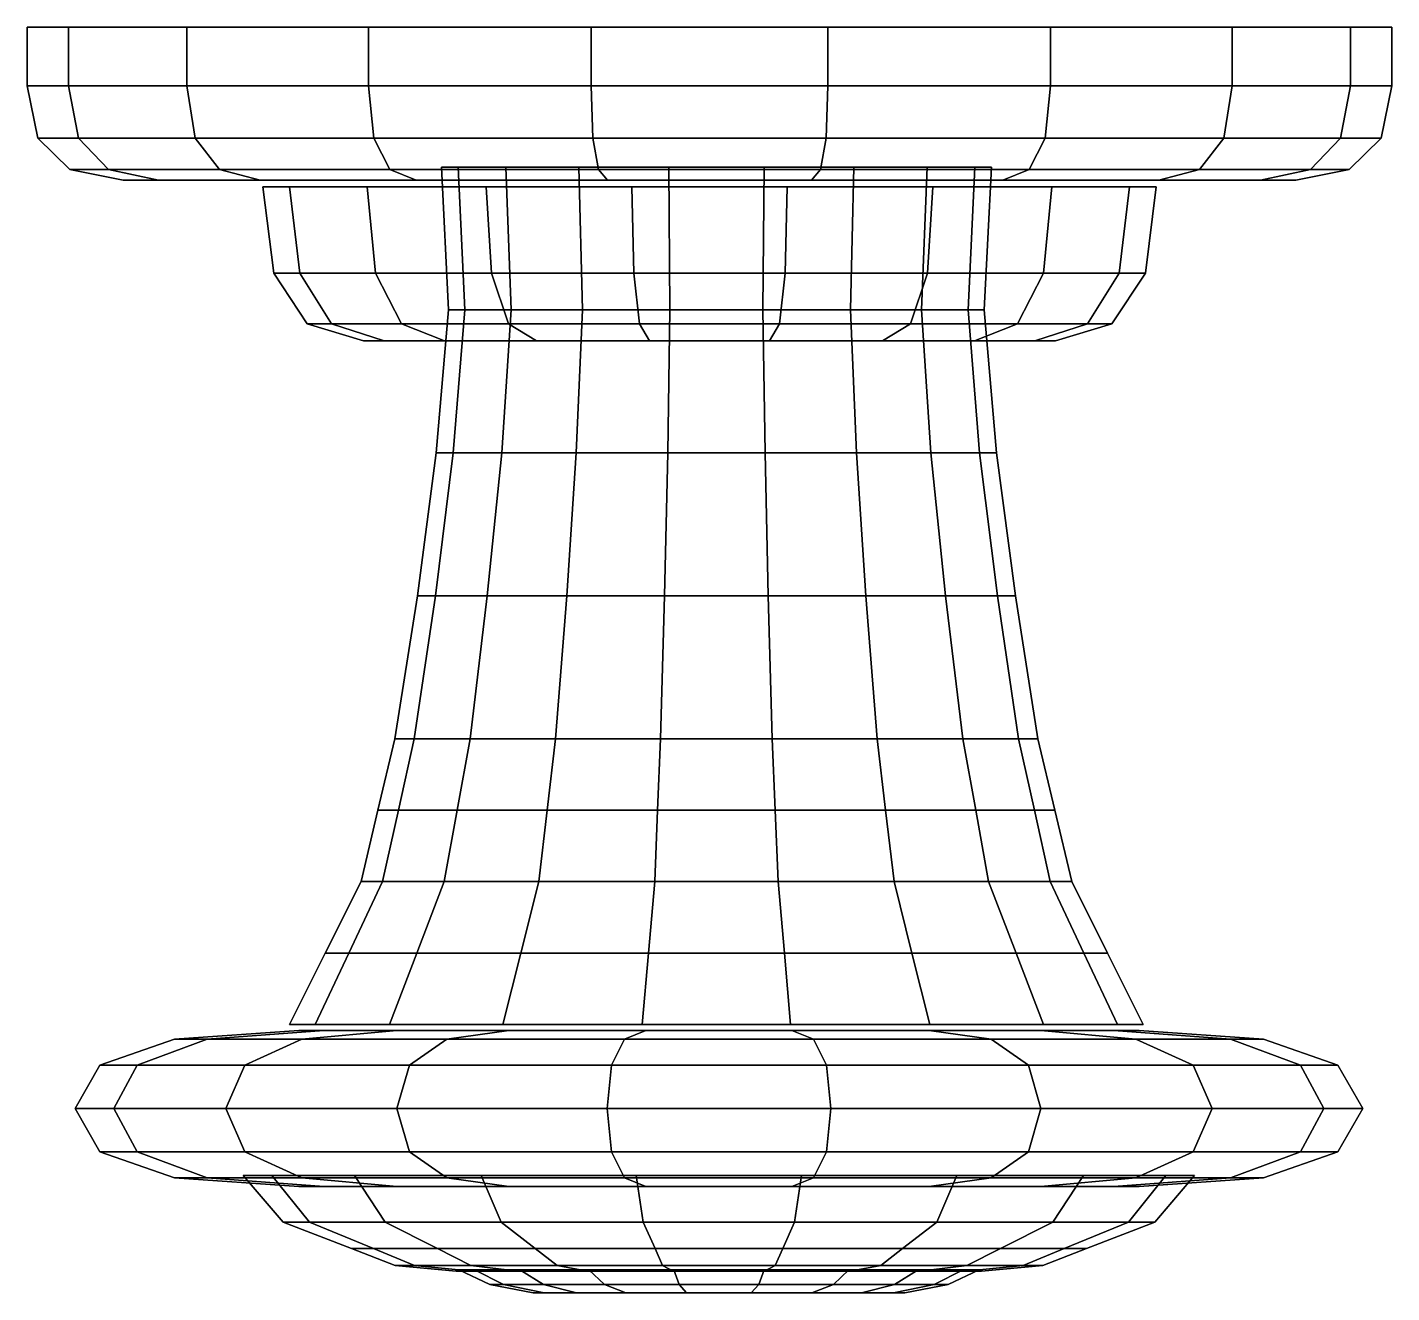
# Model space of a CAD drawing. Header units: millimetres. Extents: x -12.5 to 12.9, y -23.6 to 0.
import ezdxf

# ---------------------------------------------------------------- set-up
doc = ezdxf.new("R2010")
doc.units = ezdxf.units.MM
doc.header["$MEASUREMENT"] = 0
doc.layers.add('METAL', color=40, linetype='Continuous')

msp = doc.modelspace()

# ---------------------------------------------------------------- meshes
at = {"layer": 'METAL'}
mesh = msp.add_polyface(dxfattribs=at)
corners = [(-12.5, -1.09, -0.107), (-12.5, 0, -0.107), (-12.302, -2.067, -0.107), (-11.733, -1.09, -7.016), (-11.733, 0, -7.016), (-11.733, -1.09, 6.802), (-11.733, 0, 6.802), (-11.707, -2.652, -0.107), (-11.547, -2.067, -6.908), (-11.547, -2.067, 6.695), (-10.988, -2.652, -6.585), (-10.988, -2.652, 6.371), (-10.716, -2.848, -0.107), (-10.057, -2.848, -6.046), (-10.057, -2.848, 5.833), (-9.525, -1.09, -13.091), (-9.525, 0, -13.091), (-9.525, -1.09, 12.878), (-9.525, 0, 12.878), (-9.373, -2.067, -12.889), (-9.373, -2.067, 12.675), (-8.918, -2.652, -12.281), (-8.918, -2.652, 12.068), (-8.158, -2.848, -11.269), (-8.158, -2.848, 11.056), (-6.143, -1.09, -17.601), (-6.143, 0, -17.601), (-6.143, -1.09, 17.387), (-6.143, 0, 17.387), (-6.043, -2.067, -17.328), (-6.043, -2.067, 17.114), (-5.746, -2.652, -16.51), (-5.746, -2.652, 16.296), (-5.25, -2.848, -15.146), (-5.25, -2.848, 14.932), (-1.993, -1.09, -20), (-1.993, 0, -20), (-1.993, -1.09, 19.787), (-1.993, 0, 19.787), (-1.959, -2.067, -19.69), (-1.959, -2.067, 19.476), (-1.855, -2.652, -18.759), (-1.855, -2.652, 18.546), (-1.683, -2.848, -17.208), (-1.683, -2.848, 16.995), (2.113, -2.848, -17.208), (2.113, -2.848, 16.995), (2.285, -2.652, -18.759), (2.285, -2.652, 18.546), (2.388, -2.067, -19.69), (2.388, -2.067, 19.476), (2.423, -1.09, -20), (2.423, 0, -20), (2.423, -1.09, 19.787), (2.423, 0, 19.787), (5.68, -2.848, -15.146), (5.68, -2.848, 14.932), (6.176, -2.652, -16.51), (6.176, -2.652, 16.296), (6.473, -2.067, -17.328), (6.473, -2.067, 17.114), (6.572, -1.09, -17.601), (6.572, 0, -17.601), (6.572, -1.09, 17.387), (6.572, 0, 17.387), (8.588, -2.848, -11.269), (8.588, -2.848, 11.056), (9.348, -2.652, -12.281), (9.348, -2.652, 12.068), (9.803, -2.067, -12.889), (9.803, -2.067, 12.675), (9.955, -1.09, -13.091), (9.955, 0, -13.091), (9.955, -1.09, 12.878), (9.955, 0, 12.878), (10.487, -2.848, -6.046), (10.487, -2.848, 5.833), (11.146, -2.848, -0.107), (11.418, -2.652, -6.585), (11.418, -2.652, 6.371), (11.977, -2.067, -6.908), (11.977, -2.067, 6.694), (12.137, -2.652, -0.107), (12.163, -1.09, -7.016), (12.163, 0, -7.016), (12.163, -1.09, 6.802), (12.163, 0, 6.802), (12.732, -2.067, -0.107), (12.93, -1.09, -0.107), (12.93, 0, -0.107)]
mesh.append_faces([[corners[k] for k in face] for face in [(1, 4, 3, 0), (4, 16, 15, 3), (16, 26, 25, 15), (26, 36, 35, 25), (36, 52, 51, 35), (52, 62, 61, 51), (62, 72, 71, 61), (72, 84, 83, 71), (84, 89, 88, 83), (89, 86, 85, 88), (86, 74, 73, 85), (74, 64, 63, 73), (64, 54, 53, 63), (54, 38, 37, 53), (38, 28, 27, 37), (28, 18, 17, 27), (18, 6, 5, 17), (6, 1, 0, 5), (86, 89, 1, 6), (77, 76, 14, 12), (2, 0, 3, 8), (8, 3, 15, 19), (19, 15, 25, 29), (29, 25, 35, 39), (39, 35, 51, 49), (49, 51, 61, 59), (59, 61, 71, 69), (69, 71, 83, 80), (80, 83, 88, 87), (87, 88, 85, 81), (81, 85, 73, 70), (70, 73, 63, 60), (60, 63, 53, 50), (50, 53, 37, 40), (40, 37, 27, 30), (30, 27, 17, 20), (20, 17, 5, 9), (9, 5, 0, 2), (7, 2, 8, 10), (12, 7, 10, 13), (10, 8, 19, 21), (13, 10, 21, 23), (21, 19, 29, 31), (23, 21, 31, 33), (31, 29, 39, 41), (33, 31, 41, 43), (41, 39, 49, 47), (43, 41, 47, 45), (47, 49, 59, 57), (45, 47, 57, 55), (57, 59, 69, 67), (55, 57, 67, 65), (67, 69, 80, 78), (65, 67, 78, 75), (78, 80, 87, 82), (75, 78, 82, 77), (82, 87, 81, 79), (77, 82, 79, 76), (79, 81, 70, 68), (76, 79, 68, 66), (68, 70, 60, 58), (66, 68, 58, 56), (58, 60, 50, 48), (56, 58, 48, 46), (48, 50, 40, 42), (46, 48, 42, 44), (42, 40, 30, 32), (44, 42, 32, 34), (32, 30, 20, 22), (34, 32, 22, 24), (22, 20, 9, 11), (24, 22, 11, 14), (11, 9, 2, 7), (14, 11, 7, 12), (43, 45, 55, 33), (33, 55, 65, 23), (72, 16, 4, 84), (23, 65, 75, 13), (84, 4, 1, 89), (13, 75, 77, 12), (18, 74, 86, 6), (66, 24, 14, 76), (28, 64, 74, 18), (56, 34, 24, 66), (46, 44, 34, 56), (38, 54, 64, 28), (62, 26, 16, 72), (52, 36, 26, 62)]])
mesh = msp.add_polyface(dxfattribs=at)
corners = [(-7.613, -18.584, -0.121), (-7.133, -18.584, -4.771), (-7.133, -18.584, 4.53), (-6.946, -17.252, -0.121), (-6.506, -17.252, -3.884), (-6.506, -17.252, 3.642), (-6.279, -15.92, -0.121), (-5.964, -14.589, -0.121), (-5.88, -15.92, -3.399), (-5.88, -15.92, 3.157), (-5.751, -18.584, -8.861), (-5.751, -18.584, 8.619), (-5.649, -13.257, -0.121), (-5.583, -14.589, -3.068), (-5.583, -14.589, 2.827), (-5.287, -13.257, -2.738), (-5.287, -13.257, 2.496), (-5.24, -17.252, -7.193), (-5.24, -17.252, 6.951), (-5.23, -10.594, -0.121), (-4.893, -10.594, -2.281), (-4.893, -10.594, 2.039), (-4.877, -7.931, -0.121), (-4.781, -2.605, -0.121), (-4.73, -15.92, -6.281), (-4.73, -15.92, 6.04), (-4.648, -5.268, -0.121), (-4.562, -7.931, -1.913), (-4.562, -7.931, 1.672), (-4.488, -14.589, -5.66), (-4.488, -14.589, 5.419), (-4.471, -2.605, -1.873), (-4.471, -2.605, 1.632), (-4.347, -5.268, -1.778), (-4.347, -5.268, 1.536), (-4.247, -13.257, -5.039), (-4.247, -13.257, 4.797), (-3.926, -10.594, -4.18), (-3.926, -10.594, 3.938), (-3.656, -7.931, -3.49), (-3.656, -7.931, 3.248), (-3.635, -18.584, -11.896), (-3.635, -18.584, 11.654), (-3.582, -2.605, -3.415), (-3.582, -2.605, 3.173), (-3.481, -5.268, -3.235), (-3.481, -5.268, 2.993), (-3.301, -17.252, -9.649), (-3.301, -17.252, 9.407), (-2.968, -15.92, -8.421), (-2.968, -15.92, 8.179), (-2.81, -14.589, -7.584), (-2.81, -14.589, 7.342), (-2.653, -13.257, -6.747), (-2.653, -13.257, 6.505), (-2.443, -10.594, -5.59), (-2.443, -10.594, 5.348), (-2.267, -7.931, -4.66), (-2.267, -7.931, 4.418), (-2.218, -2.605, -4.558), (-2.218, -2.605, 4.317), (-2.152, -5.268, -4.316), (-2.152, -5.268, 4.075), (-1.038, -18.584, -13.511), (-1.038, -18.584, 13.269), (-0.922, -17.252, -10.955), (-0.922, -17.252, 10.714), (-0.806, -15.92, -9.559), (-0.806, -15.92, 9.318), (-0.752, -14.589, -8.607), (-0.752, -14.589, 8.366), (-0.697, -13.257, -7.656), (-0.697, -13.257, 7.414), (-0.624, -10.594, -6.34), (-0.624, -10.594, 6.098), (-0.563, -7.931, -5.282), (-0.563, -7.931, 5.041), (-0.546, -2.605, -5.167), (-0.546, -2.605, 4.926), (-0.523, -5.268, -4.891), (-0.523, -5.268, 4.65), (1.211, -5.268, -4.891), (1.211, -5.268, 4.65), (1.233, -2.605, -5.167), (1.233, -2.605, 4.926), (1.25, -7.931, -5.282), (1.25, -7.931, 5.041), (1.311, -10.594, -6.34), (1.311, -10.594, 6.098), (1.384, -13.257, -7.656), (1.384, -13.257, 7.414), (1.439, -14.589, -8.607), (1.439, -14.589, 8.366), (1.494, -15.92, -9.559), (1.494, -15.92, 9.318), (1.61, -17.252, -10.955), (1.61, -17.252, 10.714), (1.725, -18.584, -13.511), (1.725, -18.584, 13.269), (2.84, -5.268, -4.316), (2.84, -5.268, 4.075), (2.906, -2.605, -4.558), (2.906, -2.605, 4.317), (2.954, -7.931, -4.66), (2.954, -7.931, 4.418), (3.13, -10.594, -5.59), (3.13, -10.594, 5.348), (3.34, -13.257, -6.747), (3.34, -13.257, 6.505), (3.497, -14.589, -7.584), (3.497, -14.589, 7.342), (3.655, -15.92, -8.421), (3.655, -15.92, 8.179), (3.988, -17.252, -9.649), (3.988, -17.252, 9.407), (4.168, -5.268, -3.235), (4.168, -5.268, 2.993), (4.269, -2.605, -3.415), (4.269, -2.605, 3.173), (4.322, -18.584, -11.896), (4.322, -18.584, 11.654), (4.343, -7.931, -3.49), (4.343, -7.931, 3.248), (4.613, -10.594, -4.18), (4.613, -10.594, 3.938), (4.934, -13.257, -5.039), (4.934, -13.257, 4.797), (5.035, -5.268, -1.778), (5.035, -5.268, 1.536), (5.159, -2.605, -1.873), (5.159, -2.605, 1.632), (5.176, -14.589, -5.66), (5.176, -14.589, 5.419), (5.25, -7.931, -1.913), (5.25, -7.931, 1.672), (5.336, -5.268, -0.121), (5.417, -15.92, -6.281), (5.417, -15.92, 6.04), (5.468, -2.605, -0.121), (5.565, -7.931, -0.121), (5.581, -10.594, -2.281), (5.581, -10.594, 2.039), (5.917, -10.594, -0.121), (5.928, -17.252, -7.193), (5.928, -17.252, 6.951), (5.975, -13.257, -2.738), (5.975, -13.257, 2.496), (6.271, -14.589, -3.068), (6.271, -14.589, 2.827), (6.336, -13.257, -0.121), (6.439, -18.584, -8.861), (6.439, -18.584, 8.619), (6.567, -15.92, -3.399), (6.567, -15.92, 3.157), (6.651, -14.589, -0.121), (6.966, -15.92, -0.121), (7.194, -17.252, -3.884), (7.194, -17.252, 3.642), (7.633, -17.252, -0.121), (7.82, -18.584, -4.771), (7.82, -18.584, 4.53), (8.3, -18.584, -0.121)]
mesh.append_faces([[corners[k] for k in face] for face in [(26, 23, 31, 33), (33, 31, 43, 45), (45, 43, 59, 61), (61, 59, 77, 79), (79, 77, 83, 81), (81, 83, 101, 99), (99, 101, 117, 115), (115, 117, 129, 127), (127, 129, 138, 135), (135, 138, 130, 128), (128, 130, 118, 116), (116, 118, 102, 100), (100, 102, 84, 82), (82, 84, 78, 80), (80, 78, 60, 62), (62, 60, 44, 46), (46, 44, 32, 34), (34, 32, 23, 26), (22, 26, 33, 27), (19, 22, 27, 20), (12, 19, 20, 15), (15, 13, 7, 12), (8, 4, 3, 6), (27, 33, 45, 39), (20, 27, 39, 37), (15, 20, 37, 35), (35, 29, 13, 15), (24, 17, 4, 8), (39, 45, 61, 57), (37, 39, 57, 55), (35, 37, 55, 53), (53, 51, 29, 35), (49, 47, 17, 24), (57, 61, 79, 75), (55, 57, 75, 73), (53, 55, 73, 71), (71, 69, 51, 53), (67, 65, 47, 49), (75, 79, 81, 85), (73, 75, 85, 87), (71, 73, 87, 89), (91, 69, 71, 89), (95, 65, 67, 93), (85, 81, 99, 103), (87, 85, 103, 105), (89, 87, 105, 107), (109, 91, 89, 107), (113, 95, 93, 111), (103, 99, 115, 121), (105, 103, 121, 123), (107, 105, 123, 125), (131, 109, 107, 125), (143, 113, 111, 136), (121, 115, 127, 133), (123, 121, 133, 140), (125, 123, 140, 145), (147, 131, 125, 145), (156, 143, 136, 152), (133, 127, 135, 139), (140, 133, 139, 142), (145, 140, 142, 149), (154, 147, 145, 149), (158, 156, 152, 155), (139, 135, 128, 134), (142, 139, 134, 141), (149, 142, 141, 146), (146, 148, 154, 149), (153, 157, 158, 155), (134, 128, 116, 122), (141, 134, 122, 124), (146, 141, 124, 126), (126, 132, 148, 146), (137, 144, 157, 153), (122, 116, 100, 104), (124, 122, 104, 106), (126, 124, 106, 108), (108, 110, 132, 126), (112, 114, 144, 137), (104, 100, 82, 86), (106, 104, 86, 88), (108, 106, 88, 90), (90, 92, 110, 108), (94, 96, 114, 112), (86, 82, 80, 76), (88, 86, 76, 74), (90, 88, 74, 72), (70, 92, 90, 72), (66, 96, 94, 68), (76, 80, 62, 58), (74, 76, 58, 56), (72, 74, 56, 54), (52, 70, 72, 54), (48, 66, 68, 50), (58, 62, 46, 40), (56, 58, 40, 38), (54, 56, 38, 36), (30, 52, 54, 36), (18, 48, 50, 25), (40, 46, 34, 28), (38, 40, 28, 21), (36, 38, 21, 16), (14, 30, 36, 16), (5, 18, 25, 9), (28, 34, 26, 22), (21, 28, 22, 19), (16, 21, 19, 12), (7, 14, 16, 12), (3, 5, 9, 6), (4, 1, 0, 3), (17, 10, 1, 4), (47, 41, 10, 17), (65, 63, 41, 47), (97, 63, 65, 95), (119, 97, 95, 113), (150, 119, 113, 143), (159, 150, 143, 156), (161, 159, 156, 158), (157, 160, 161, 158), (144, 151, 160, 157), (114, 120, 151, 144), (96, 98, 120, 114), (64, 98, 96, 66), (42, 64, 66, 48), (11, 42, 48, 18), (2, 11, 18, 5), (0, 2, 5, 3), (13, 8, 6, 7), (29, 24, 8, 13), (51, 49, 24, 29), (69, 67, 49, 51), (93, 67, 69, 91), (111, 93, 91, 109), (136, 111, 109, 131), (152, 136, 131, 147), (155, 152, 147, 154), (148, 153, 155, 154), (132, 137, 153, 148), (110, 112, 137, 132), (92, 94, 112, 110), (68, 94, 92, 70), (50, 68, 70, 52), (25, 50, 52, 30), (9, 25, 30, 14), (6, 9, 14, 7)]])
mesh = msp.add_polyface(dxfattribs=at)
corners = [(-8.112, -2.971, -0.107), (-7.908, -4.581, -0.107), (-7.61, -2.971, -2.849), (-7.61, -2.971, 2.635), (-7.418, -4.581, -2.781), (-7.418, -4.581, 2.568), (-7.282, -5.526, -0.107), (-6.83, -5.526, -2.575), (-6.83, -5.526, 2.362), (-6.236, -5.841, -0.107), (-6.164, -2.971, -5.26), (-6.164, -2.971, 5.046), (-6.007, -4.581, -5.133), (-6.007, -4.581, 4.92), (-5.847, -5.841, -2.231), (-5.847, -5.841, 2.018), (-5.528, -5.526, -4.746), (-5.528, -5.526, 4.533), (-4.727, -5.841, -4.099), (-4.727, -5.841, 3.885), (-3.949, -2.971, -7.049), (-3.949, -2.971, 6.836), (-3.846, -4.581, -6.879), (-3.846, -4.581, 6.666), (-3.534, -5.526, -6.358), (-3.534, -5.526, 6.144), (-3.01, -5.841, -5.485), (-3.01, -5.841, 5.272), (-1.231, -2.971, -8.002), (-1.231, -2.971, 7.788), (-1.195, -4.581, -7.808), (-1.195, -4.581, 7.594), (-1.087, -5.526, -7.215), (-1.087, -5.526, 7.002), (-0.905, -5.841, -6.223), (-0.905, -5.841, 6.01), (1.335, -5.841, -6.223), (1.335, -5.841, 6.01), (1.517, -5.526, -7.215), (1.517, -5.526, 7.002), (1.625, -4.581, -7.808), (1.625, -4.581, 7.594), (1.661, -2.971, -8.002), (1.661, -2.971, 7.788), (3.44, -5.841, -5.485), (3.44, -5.841, 5.272), (3.964, -5.526, -6.358), (3.964, -5.526, 6.144), (4.276, -4.581, -6.879), (4.276, -4.581, 6.666), (4.379, -2.971, -7.049), (4.379, -2.971, 6.836), (5.157, -5.841, -4.099), (5.157, -5.841, 3.885), (5.958, -5.526, -4.746), (5.958, -5.526, 4.533), (6.277, -5.841, -2.231), (6.277, -5.841, 2.018), (6.437, -4.581, -5.133), (6.437, -4.581, 4.92), (6.594, -2.971, -5.26), (6.594, -2.971, 5.046), (6.666, -5.841, -0.107), (7.26, -5.526, -2.575), (7.26, -5.526, 2.362), (7.712, -5.526, -0.107), (7.848, -4.581, -2.781), (7.848, -4.581, 2.568), (8.04, -2.971, -2.849), (8.04, -2.971, 2.635), (8.338, -4.581, -0.107), (8.542, -2.971, -0.107)]
mesh.append_faces([[corners[k] for k in face] for face in [(14, 18, 26, 15), (26, 34, 36, 52), (36, 44, 52, 52), (52, 56, 62, 53), (62, 57, 53, 53), (53, 45, 37, 27), (37, 35, 27, 27), (52, 53, 27, 26), (27, 19, 15, 26), (9, 14, 15, 15), (1, 0, 2, 4), (4, 2, 10, 12), (12, 10, 20, 22), (22, 20, 28, 30), (30, 28, 42, 40), (40, 42, 50, 48), (48, 50, 60, 58), (58, 60, 68, 66), (66, 68, 71, 70), (70, 71, 69, 67), (67, 69, 61, 59), (59, 61, 51, 49), (49, 51, 43, 41), (41, 43, 29, 31), (31, 29, 21, 23), (23, 21, 11, 13), (13, 11, 3, 5), (5, 3, 0, 1), (6, 1, 4, 7), (9, 6, 7, 14), (7, 4, 12, 16), (14, 7, 16, 18), (16, 12, 22, 24), (18, 16, 24, 26), (24, 22, 30, 32), (26, 24, 32, 34), (32, 30, 40, 38), (34, 32, 38, 36), (38, 40, 48, 46), (36, 38, 46, 44), (46, 48, 58, 54), (44, 46, 54, 52), (54, 58, 66, 63), (52, 54, 63, 56), (63, 66, 70, 65), (56, 63, 65, 62), (65, 70, 67, 64), (62, 65, 64, 57), (64, 67, 59, 55), (57, 64, 55, 53), (55, 59, 49, 47), (53, 55, 47, 45), (47, 49, 41, 39), (45, 47, 39, 37), (39, 41, 31, 33), (37, 39, 33, 35), (33, 31, 23, 25), (35, 33, 25, 27), (25, 23, 13, 17), (27, 25, 17, 19), (17, 13, 5, 8), (19, 17, 8, 15), (8, 5, 1, 6), (15, 8, 6, 9)]])
mesh = msp.add_polyface(dxfattribs=at)
corners = [(-11.61, -20.149, -0.257), (-11.146, -20.956, -0.257), (-11.146, -19.342, -0.257), (-10.886, -20.149, -6.047), (-10.886, -20.149, 5.533), (-10.451, -20.956, -5.823), (-10.451, -19.342, -5.823), (-10.451, -20.956, 5.31), (-10.451, -19.342, 5.31), (-9.757, -21.44, -0.257), (-9.757, -18.858, -0.257), (-9.145, -21.44, -5.153), (-9.145, -18.858, -5.153), (-9.145, -21.44, 4.639), (-9.145, -18.858, 4.639), (-8.802, -20.149, -11.138), (-8.802, -20.149, 10.625), (-8.447, -20.956, -10.718), (-8.447, -19.342, -10.718), (-8.447, -20.956, 10.205), (-8.447, -19.342, 10.205), (-7.442, -21.601, -0.257), (-7.442, -18.696, -0.257), (-7.383, -21.44, -9.459), (-7.383, -18.858, -9.459), (-7.383, -21.44, 8.945), (-7.383, -18.858, 8.945), (-6.97, -21.601, -4.036), (-6.97, -18.696, -4.036), (-6.97, -21.601, 3.522), (-6.97, -18.696, 3.522), (-5.61, -20.149, -14.917), (-5.61, -21.601, -7.359), (-5.61, -18.696, -7.359), (-5.61, -21.601, 6.846), (-5.61, -18.696, 6.846), (-5.61, -20.149, 14.404), (-5.378, -20.956, -14.352), (-5.378, -19.342, -14.352), (-5.378, -20.956, 13.838), (-5.378, -19.342, 13.838), (-4.683, -21.44, -12.654), (-4.683, -18.858, -12.654), (-4.683, -21.44, 12.141), (-4.683, -18.858, 12.141), (-3.526, -21.601, -9.826), (-3.526, -18.696, -9.826), (-3.526, -21.601, 9.312), (-3.526, -18.696, 9.312), (-1.693, -20.149, -16.928), (-1.693, -20.149, 16.414), (-1.613, -19.342, -16.285), (-1.613, -20.956, -16.285), (-1.613, -20.956, 15.771), (-1.613, -19.342, 15.771), (-1.372, -21.44, -14.355), (-1.372, -18.858, -14.355), (-1.372, -21.44, 13.841), (-1.372, -18.858, 13.841), (-0.97, -21.601, -11.138), (-0.97, -18.696, -11.138), (-0.97, -18.696, 10.625), (-0.97, -21.601, 10.625), (1.751, -18.696, -11.138), (1.751, -21.601, -11.138), (1.751, -21.601, 10.625), (1.751, -18.696, 10.625), (2.153, -18.858, -14.355), (2.153, -21.44, -14.355), (2.153, -21.44, 13.841), (2.153, -18.858, 13.841), (2.394, -19.342, -16.285), (2.394, -20.956, -16.285), (2.394, -19.342, 15.771), (2.394, -20.956, 15.771), (2.474, -20.149, -16.928), (2.474, -20.149, 16.414), (4.307, -18.696, -9.826), (4.307, -21.601, 9.312), (4.307, -21.601, -9.826), (4.307, -18.696, 9.312), (5.464, -18.858, -12.654), (5.464, -21.44, -12.654), (5.464, -21.44, 12.141), (5.464, -18.858, 12.141), (6.159, -20.956, -14.352), (6.159, -19.342, -14.352), (6.159, -20.956, 13.838), (6.159, -19.342, 13.838), (6.39, -20.149, -14.917), (6.39, -21.601, -7.359), (6.39, -18.696, -7.359), (6.39, -21.601, 6.845), (6.39, -18.696, 6.845), (6.39, -20.149, 14.404), (7.751, -21.601, -4.036), (7.751, -18.696, -4.036), (7.751, -21.601, 3.522), (7.751, -18.696, 3.522), (8.164, -21.44, -9.459), (8.164, -18.858, -9.459), (8.164, -21.44, 8.945), (8.164, -18.858, 8.945), (8.223, -21.601, -0.257), (8.223, -18.696, -0.257), (9.228, -20.956, -10.718), (9.228, -19.342, -10.718), (9.228, -20.956, 10.205), (9.228, -19.342, 10.205), (9.583, -20.149, -11.138), (9.583, -20.149, 10.625), (9.926, -21.44, -5.153), (9.926, -18.858, -5.153), (9.926, -21.44, 4.639), (9.926, -18.858, 4.639), (10.538, -21.44, -0.257), (10.538, -18.858, -0.257), (11.232, -20.956, -5.823), (11.232, -19.342, -5.823), (11.232, -20.956, 5.31), (11.232, -19.342, 5.31), (11.667, -20.149, -6.047), (11.667, -20.149, 5.533), (11.927, -20.956, -0.257), (11.927, -19.342, -0.257), (12.39, -20.149, -0.257)]
mesh.append_faces([[corners[k] for k in face] for face in [(6, 3, 0, 2), (1, 0, 3, 5), (18, 15, 3, 6), (5, 3, 15, 17), (38, 31, 15, 18), (17, 15, 31, 37), (51, 49, 31, 38), (37, 31, 49, 52), (71, 75, 49, 51), (52, 49, 75, 72), (86, 89, 75, 71), (72, 75, 89, 85), (106, 109, 89, 86), (85, 89, 109, 105), (118, 121, 109, 106), (105, 109, 121, 117), (124, 125, 121, 118), (117, 121, 125, 123), (120, 122, 125, 124), (123, 125, 122, 119), (108, 110, 122, 120), (119, 122, 110, 107), (88, 94, 110, 108), (107, 110, 94, 87), (73, 76, 94, 88), (87, 94, 76, 74), (54, 50, 76, 73), (74, 76, 50, 53), (40, 36, 50, 54), (53, 50, 36, 39), (20, 16, 36, 40), (39, 36, 16, 19), (8, 4, 16, 20), (19, 16, 4, 7), (2, 0, 4, 8), (7, 4, 0, 1), (12, 6, 2, 10), (28, 12, 10, 22), (9, 1, 5, 11), (21, 9, 11, 27), (24, 18, 6, 12), (33, 24, 12, 28), (11, 5, 17, 23), (27, 11, 23, 32), (42, 38, 18, 24), (46, 42, 24, 33), (23, 17, 37, 41), (32, 23, 41, 45), (56, 51, 38, 42), (60, 56, 42, 46), (41, 37, 52, 55), (45, 41, 55, 59), (67, 71, 51, 56), (63, 67, 56, 60), (55, 52, 72, 68), (59, 55, 68, 64), (81, 86, 71, 67), (77, 81, 67, 63), (68, 72, 85, 82), (64, 68, 82, 79), (100, 106, 86, 81), (91, 100, 81, 77), (82, 85, 105, 99), (79, 82, 99, 90), (112, 118, 106, 100), (96, 112, 100, 91), (99, 105, 117, 111), (90, 99, 111, 95), (116, 124, 118, 112), (104, 116, 112, 96), (111, 117, 123, 115), (95, 111, 115, 103), (114, 120, 124, 116), (98, 114, 116, 104), (115, 123, 119, 113), (103, 115, 113, 97), (102, 108, 120, 114), (93, 102, 114, 98), (113, 119, 107, 101), (97, 113, 101, 92), (84, 88, 108, 102), (80, 84, 102, 93), (101, 107, 87, 83), (92, 101, 83, 78), (70, 73, 88, 84), (66, 70, 84, 80), (83, 87, 74, 69), (78, 83, 69, 65), (58, 54, 73, 70), (61, 58, 70, 66), (69, 74, 53, 57), (65, 69, 57, 62), (44, 40, 54, 58), (48, 44, 58, 61), (57, 53, 39, 43), (62, 57, 43, 47), (26, 20, 40, 44), (35, 26, 44, 48), (43, 39, 19, 25), (47, 43, 25, 34), (14, 8, 20, 26), (30, 14, 26, 35), (25, 19, 7, 13), (34, 25, 13, 29), (10, 2, 8, 14), (22, 10, 14, 30), (13, 7, 1, 9), (29, 13, 9, 21)]])
mesh = msp.add_polyface(dxfattribs=at)
corners = [(-8.476, -21.399, -0.257), (-8.476, -21.399, -0.257), (-7.941, -21.399, -4.145), (-7.941, -21.399, -4.145), (-7.941, -21.399, 3.631), (-7.941, -21.399, 3.631), (-7.733, -22.269, -0.257), (-7.243, -22.269, -3.819), (-7.243, -22.269, 3.305), (-6.459, -22.757, -0.257), (-6.402, -21.399, -7.564), (-6.402, -21.399, -7.564), (-6.402, -21.399, 7.05), (-6.402, -21.399, 7.05), (-6.046, -22.757, -3.26), (-6.046, -22.757, 2.747), (-5.833, -22.269, -6.952), (-5.833, -22.269, 6.438), (-5.645, -23.073, -0.257), (-5.281, -23.073, -2.903), (-5.281, -23.073, 2.39), (-4.857, -22.757, -5.902), (-4.857, -22.757, 5.388), (-4.505, -23.178, -0.257), (-4.233, -23.073, -5.231), (-4.233, -23.073, 4.717), (-4.21, -23.178, -2.404), (-4.21, -23.178, 1.89), (-4.043, -21.399, -10.102), (-4.043, -21.399, -10.102), (-4.043, -21.399, 9.588), (-4.043, -21.399, 9.588), (-3.671, -22.269, -9.277), (-3.671, -22.269, 8.763), (-3.36, -23.178, -4.292), (-3.36, -23.178, 3.778), (-3.034, -22.757, -7.862), (-3.034, -22.757, 7.349), (-2.627, -23.073, -6.958), (-2.627, -23.073, 6.445), (-2.057, -23.178, -5.693), (-2.057, -23.178, 5.179), (-1.149, -21.399, -11.452), (-1.149, -21.399, -11.452), (-1.149, -21.399, 10.938), (-1.149, -21.399, 10.938), (-1.02, -22.269, -10.514), (-1.02, -22.269, 10), (-0.799, -22.757, -8.905), (-0.799, -22.757, 8.392), (-0.658, -23.073, -7.878), (-0.658, -23.073, 7.364), (-0.46, -23.178, -6.439), (-0.46, -23.178, 5.925), (1.241, -23.178, 5.925), (1.241, -23.178, -6.439), (1.439, -23.073, -7.878), (1.439, -23.073, 7.364), (1.58, -22.757, -8.905), (1.58, -22.757, 8.392), (1.801, -22.269, -10.514), (1.801, -22.269, 10), (1.93, -21.399, -11.452), (1.93, -21.399, -11.452), (1.93, -21.399, 10.938), (1.93, -21.399, 10.938), (2.838, -23.178, 5.179), (2.838, -23.178, -5.693), (3.408, -23.073, 6.445), (3.408, -23.073, -6.958), (3.815, -22.757, 7.349), (3.815, -22.757, -7.862), (4.141, -23.178, -4.292), (4.141, -23.178, 3.778), (4.452, -22.269, -9.277), (4.452, -22.269, 8.763), (4.824, -21.399, -10.102), (4.824, -21.399, -10.102), (4.824, -21.399, 9.588), (4.824, -21.399, 9.588), (4.991, -23.178, -2.404), (4.991, -23.178, 1.89), (5.014, -23.073, -5.231), (5.014, -23.073, 4.717), (5.286, -23.178, -0.257), (5.638, -22.757, -5.902), (5.638, -22.757, 5.388), (6.062, -23.073, -2.903), (6.062, -23.073, 2.39), (6.426, -23.073, -0.257), (6.614, -22.269, -6.952), (6.614, -22.269, 6.438), (6.827, -22.757, -3.26), (6.827, -22.757, 2.747), (7.183, -21.399, -7.564), (7.183, -21.399, -7.564), (7.183, -21.399, 7.05), (7.183, -21.399, 7.05), (7.24, -22.757, -0.257), (8.024, -22.269, -3.819), (8.024, -22.269, 3.305), (8.514, -22.269, -0.257), (8.722, -21.399, -4.145), (8.722, -21.399, -4.145), (8.722, -21.399, 3.631), (8.722, -21.399, 3.631), (9.257, -21.399, -0.257), (9.257, -21.399, -0.257)]
mesh.append_faces([[corners[k] for k in face] for face in [(13, 31, 45, 1), (45, 64, 78, 104), (78, 96, 104, 104), (104, 106, 102, 76), (102, 94, 76, 76), (76, 62, 43, 11), (43, 29, 11, 11), (104, 76, 11, 45), (11, 3, 1, 45), (5, 13, 1, 1), (6, 0, 2, 7), (7, 2, 10, 16), (16, 10, 28, 32), (32, 28, 42, 46), (46, 42, 63, 60), (60, 63, 77, 74), (74, 77, 95, 90), (90, 95, 103, 99), (99, 103, 107, 101), (101, 107, 105, 100), (100, 105, 97, 91), (91, 97, 79, 75), (75, 79, 65, 61), (61, 65, 44, 47), (47, 44, 30, 33), (33, 30, 12, 17), (17, 12, 4, 8), (8, 4, 0, 6), (9, 6, 7, 14), (18, 9, 14, 19), (23, 18, 19, 26), (14, 7, 16, 21), (19, 14, 21, 24), (26, 19, 24, 34), (21, 16, 32, 36), (24, 21, 36, 38), (34, 24, 38, 40), (36, 32, 46, 48), (38, 36, 48, 50), (40, 38, 50, 52), (48, 46, 60, 58), (50, 48, 58, 56), (52, 50, 56, 55), (58, 60, 74, 71), (56, 58, 71, 69), (55, 56, 69, 67), (71, 74, 90, 85), (69, 71, 85, 82), (67, 69, 82, 72), (85, 90, 99, 92), (82, 85, 92, 87), (72, 82, 87, 80), (92, 99, 101, 98), (87, 92, 98, 89), (80, 87, 89, 84), (98, 101, 100, 93), (89, 98, 93, 88), (84, 89, 88, 81), (93, 100, 91, 86), (88, 93, 86, 83), (81, 88, 83, 73), (86, 91, 75, 70), (83, 86, 70, 68), (73, 83, 68, 66), (70, 75, 61, 59), (68, 70, 59, 57), (66, 68, 57, 54), (59, 61, 47, 49), (57, 59, 49, 51), (54, 57, 51, 53), (49, 47, 33, 37), (51, 49, 37, 39), (53, 51, 39, 41), (37, 33, 17, 22), (39, 37, 22, 25), (41, 39, 25, 35), (22, 17, 8, 15), (25, 22, 15, 20), (35, 25, 20, 27), (15, 8, 6, 9), (20, 15, 9, 18), (27, 20, 18, 23)]])
mesh = msp.add_polyface(dxfattribs=at)
corners = [(-4.457, -23.156, -0.257), (-4.164, -23.156, -2.387), (-4.164, -23.156, 1.873), (-3.881, -23.428, -0.257), (-3.623, -23.428, -2.134), (-3.623, -23.428, 1.62), (-3.323, -23.156, -4.26), (-3.323, -23.156, 3.747), (-3.074, -23.58, -0.257), (-2.881, -23.428, -3.784), (-2.881, -23.428, 3.271), (-2.865, -23.58, -1.779), (-2.865, -23.58, 1.266), (-2.264, -23.58, -3.118), (-2.264, -23.58, 2.605), (-2.033, -23.156, -5.651), (-2.033, -23.156, 5.137), (-1.745, -23.428, -5.01), (-1.745, -23.428, 4.496), (-1.342, -23.58, -4.112), (-1.342, -23.58, 3.598), (-0.451, -23.156, -6.39), (-0.451, -23.156, 5.877), (-0.351, -23.428, -5.661), (-0.351, -23.428, 5.148), (-0.211, -23.58, -4.641), (-0.211, -23.58, 4.127), (0.992, -23.58, -4.641), (0.992, -23.58, 4.127), (1.132, -23.428, -5.661), (1.132, -23.428, 5.148), (1.232, -23.156, -6.39), (1.232, -23.156, 5.877), (2.123, -23.58, 3.598), (2.123, -23.58, -4.112), (2.526, -23.428, 4.496), (2.526, -23.428, -5.01), (2.814, -23.156, -5.651), (2.814, -23.156, 5.137), (3.045, -23.58, 2.605), (3.045, -23.58, -3.118), (3.646, -23.58, -1.779), (3.646, -23.58, 1.266), (3.662, -23.428, -3.784), (3.662, -23.428, 3.271), (3.855, -23.58, -0.257), (4.104, -23.156, -4.26), (4.104, -23.156, 3.747), (4.404, -23.428, -2.134), (4.404, -23.428, 1.62), (4.662, -23.428, -0.257), (4.945, -23.156, -2.387), (4.945, -23.156, 1.873), (5.238, -23.156, -0.257)]
mesh.append_faces([[corners[k] for k in face] for face in [(45, 42, 12, 8), (3, 0, 1, 4), (8, 3, 4, 11), (4, 1, 6, 9), (11, 4, 9, 13), (9, 6, 15, 17), (13, 9, 17, 19), (17, 15, 21, 23), (19, 17, 23, 25), (23, 21, 31, 29), (25, 23, 29, 27), (29, 31, 37, 36), (27, 29, 36, 34), (36, 37, 46, 43), (34, 36, 43, 40), (43, 46, 51, 48), (40, 43, 48, 41), (48, 51, 53, 50), (41, 48, 50, 45), (50, 53, 52, 49), (45, 50, 49, 42), (49, 52, 47, 44), (42, 49, 44, 39), (44, 47, 38, 35), (39, 44, 35, 33), (35, 38, 32, 30), (33, 35, 30, 28), (30, 32, 22, 24), (28, 30, 24, 26), (24, 22, 16, 18), (26, 24, 18, 20), (18, 16, 7, 10), (20, 18, 10, 14), (10, 7, 2, 5), (14, 10, 5, 12), (5, 2, 0, 3), (12, 5, 3, 8), (25, 27, 34, 19), (19, 34, 40, 13), (13, 40, 41, 11), (11, 41, 45, 8), (39, 14, 12, 42), (33, 20, 14, 39), (28, 26, 20, 33)]])

doc.saveas('drawing.dxf')
